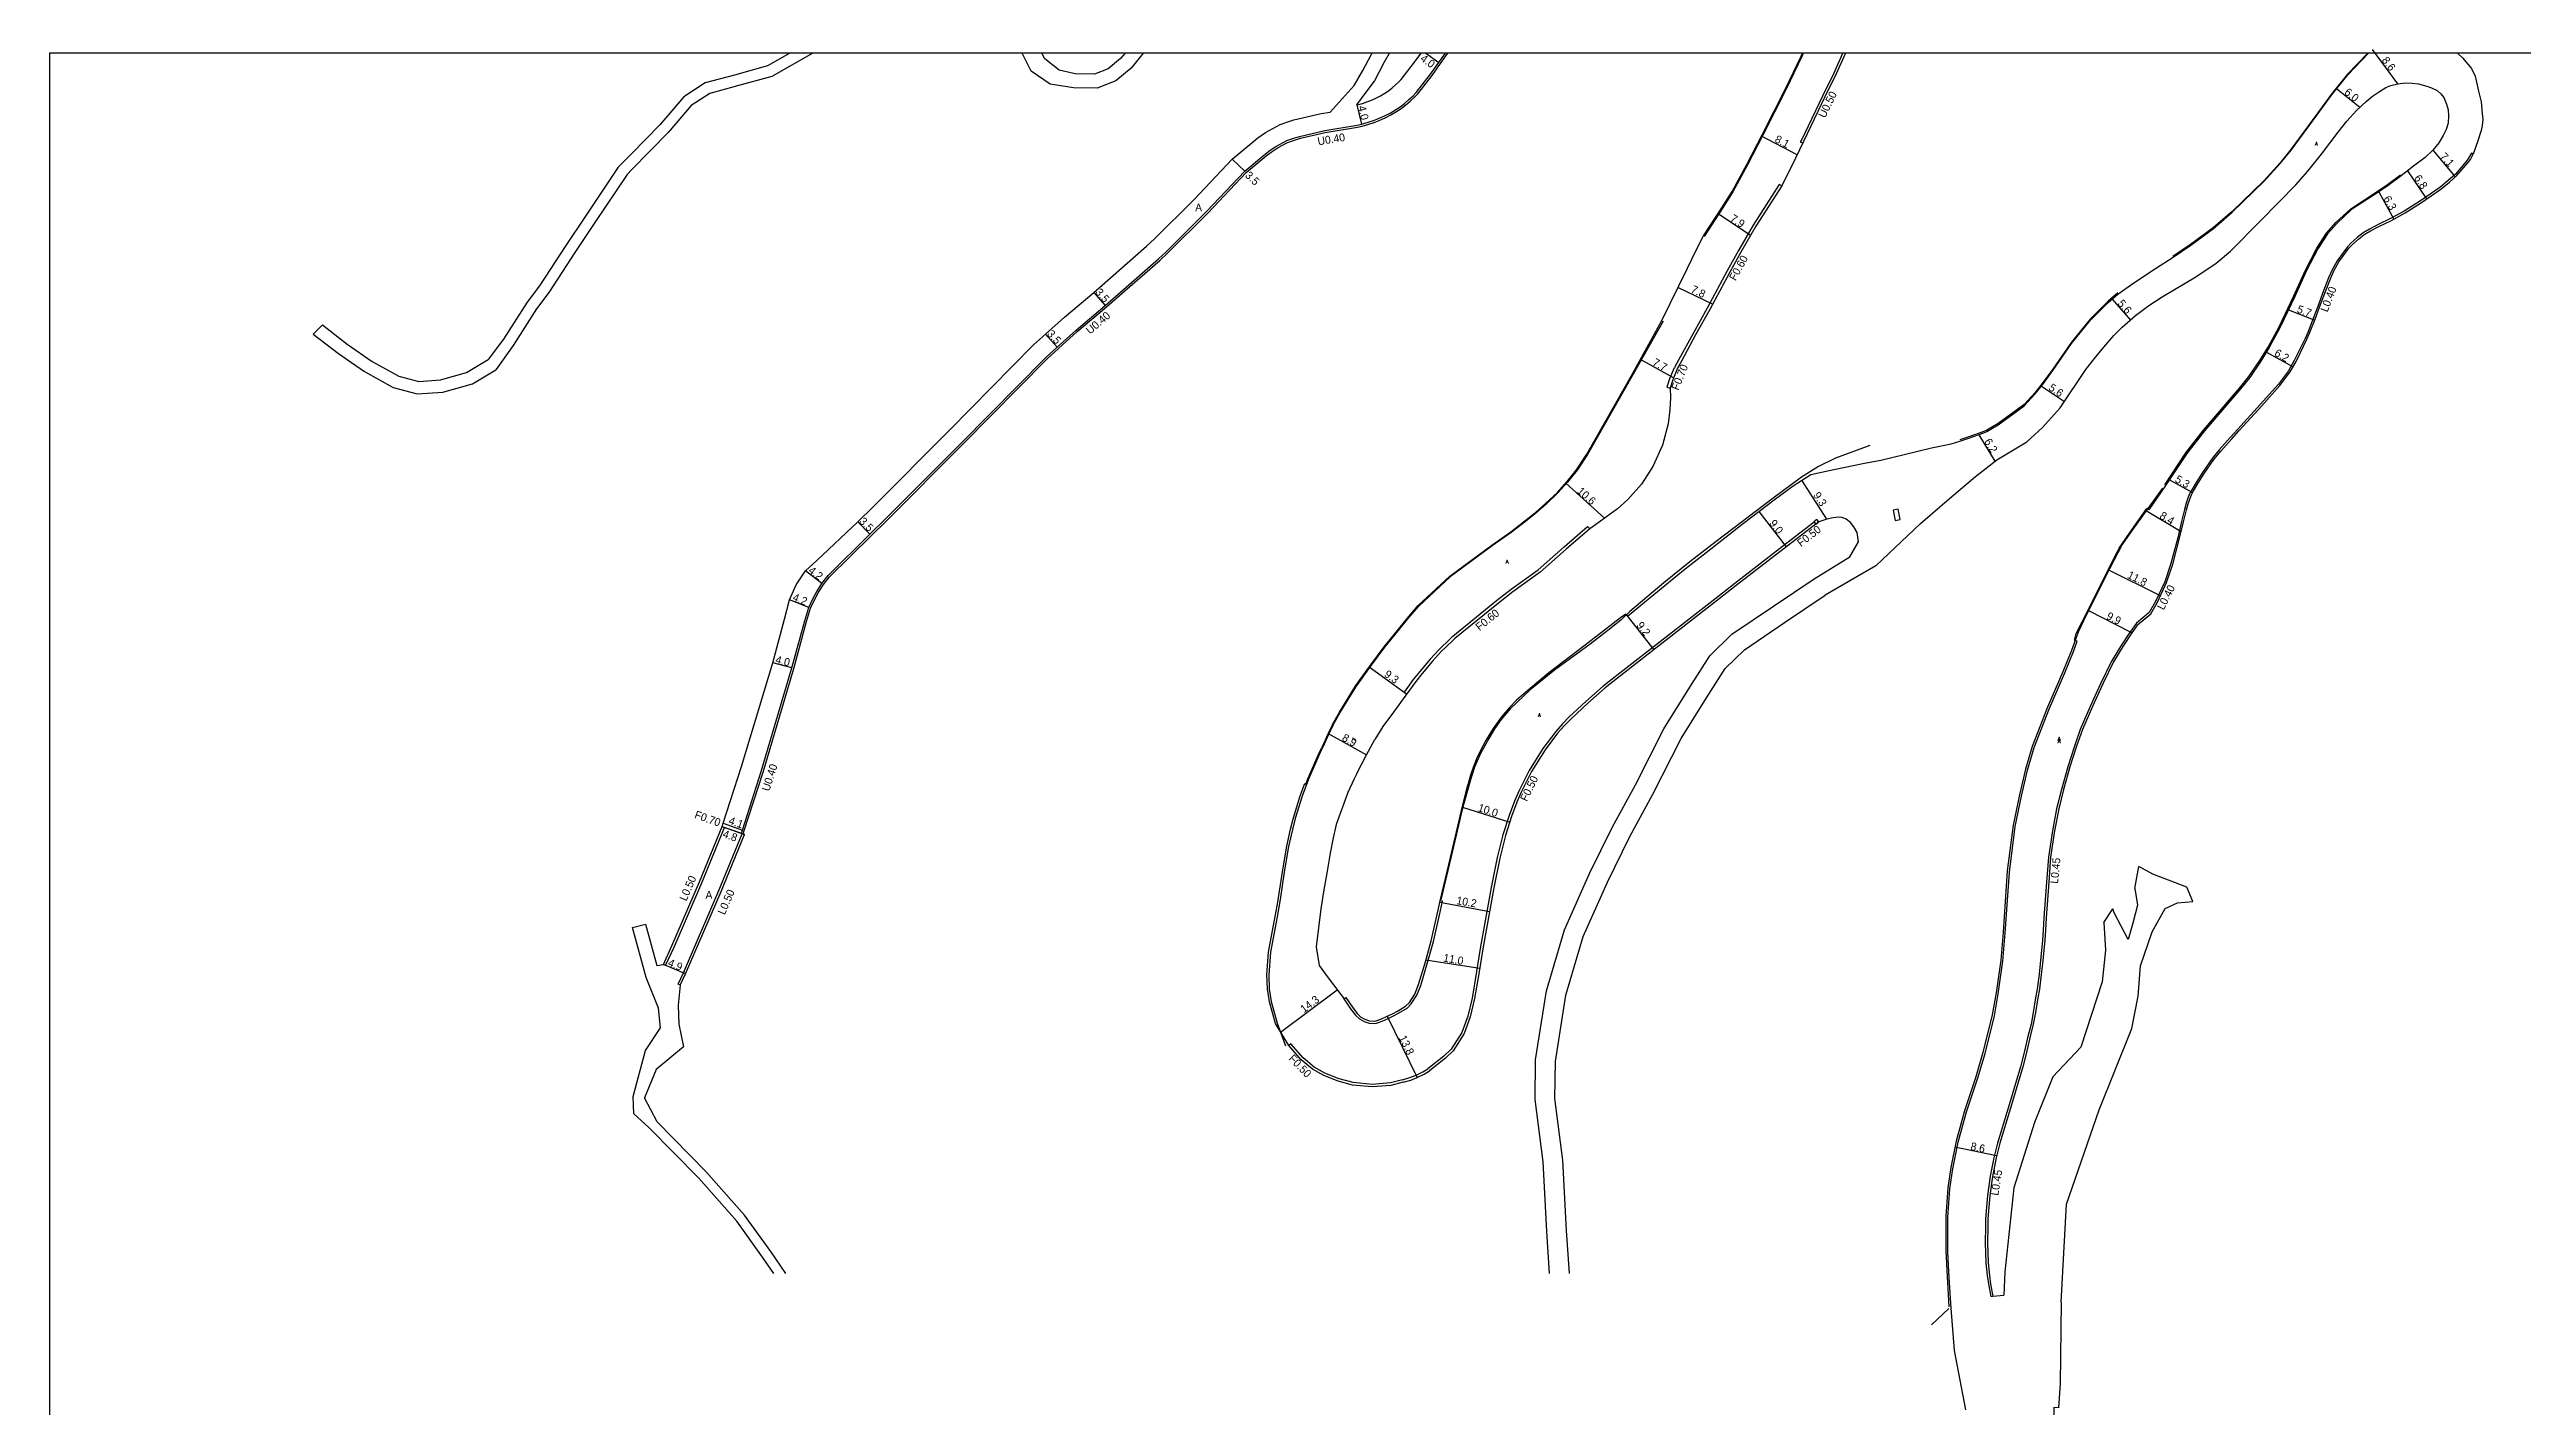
# Model space of a CAD drawing. Header units: metres. Extents: x -24000 to -20000, y -93000 to -89999.
# Drawn here: x -23200 to -22700.1, y -90273.6 to -89999.3 of the extents above; entities that cross this region are included whole.
import ezdxf

# ---------------------------------------------------------------- set-up
doc = ezdxf.new("R2010")
doc.units = ezdxf.units.M
doc.header["$LTSCALE"] = 2.5
for name, color, linetype in [('側溝・桝', 7, 'Continuous'), ('図郭', 7, 'Continuous'), ('幅員', 7, 'Continuous'), ('歩道・分離帯・安全施設', 7, 'Continuous'), ('舗装', 7, 'Continuous'), ('道路', 7, 'Continuous')]:
    doc.layers.add(name, color=color, linetype=linetype)
doc.styles.get("Standard").update_dxf_attribs({"font": ''})
doc.styles.add('YOKO_DECO', font='txt.shx', dxfattribs={"bigfont": 'extfont.shx'})
doc.styles.get('Standard').set_extended_font_data('@MS PGothic')

msp = doc.modelspace()

# ---------------------------------------------------------------- linework, layer by layer
at = {"layer": '側溝・桝', "flags": 128}
for points in [[(-23059.75, -90157.87), (-23059.53, -90157.19), (-23055.74, -90145.36), (-23049.51, -90124.39), (-23046.94, -90114.9), (-23046.14, -90112.24), (-23045.29, -90110.38), (-23044.59, -90109.12), (-23043.52, -90107.45), (-23042.3, -90105.86), (-23033.86, -90097.56), (-23030.79, -90094.53), (-23015.33, -90079.08), (-22998.32, -90061.8), (-22996.01, -90059.72), (-22992.22, -90056.3), (-22986.31, -90051.32), (-22982.59, -90048.07), (-22975.55, -90041.93), (-22973.99, -90040.47), (-22965.8, -90032.34), (-22958.08, -90024.16), (-22954.01, -90020.76), (-22953.03, -90020.03), (-22951.59, -90019.09), (-22949.86, -90018.15), (-22948.72, -90017.73), (-22947.12, -90017.22), (-22942.13, -90016.05), (-22935.56, -90014.98), (-22934.65, -90014.75), (-22933.31, -90014.38), (-22932.19, -90014.02), (-22931.16, -90013.62), (-22929.97, -90013.08), (-22928.81, -90012.48), (-22927.68, -90011.82), (-22926.75, -90011.19), (-22925.81, -90010.48), (-22924.91, -90009.72), (-22924.06, -90008.9), (-22923.4, -90008.23), (-22920.5, -90004.51), (-22918.79, -90002.14), (-22917.33, -90000)], [(-23075.44, -90184.44), (-23073.7, -90180.71), (-23068.13, -90167.72), (-23063.52, -90156.52)], [(-23072.92, -90188.23), (-23071.85, -90185.96), (-23064.69, -90169.32), (-23059.94, -90157.8)], [(-23063.99, -90156.36), (-23063.52, -90156.52), (-23060.13, -90157.73)], [(-23063.78, -90155.69), (-23059.91, -90157.06)], [(-23075.44, -90184.44), (-23075.9, -90184.25)], [(-23072.47, -90188.45), (-23072.92, -90188.23)]]:
    msp.add_lwpolyline(points, dxfattribs=at)
at = {"layer": '側溝・桝'}
for points in [[(-22845.56, -90018.19), (-22845.99, -90017.98), (-22845.83, -90017.65), (-22841.51, -90008.66), (-22839.24, -90003.97), (-22837.45, -90000)], [(-22710.03, -90020.47), (-22710.39, -90020.27), (-22710.95, -90021.28), (-22711.42, -90021.92), (-22713.64, -90024.48), (-22715.07, -90025.78), (-22716.79, -90027.21), (-22720.71, -90029.85), (-22724, -90031.95), (-22726.87, -90033.53), (-22729.13, -90034.59), (-22731.01, -90035.6), (-22732.28, -90036.35), (-22733.5, -90037.3), (-22734.67, -90038.36), (-22735.46, -90039.17), (-22736.61, -90040.71), (-22737.5, -90042.01), (-22738.55, -90043.84), (-22739.27, -90045.46), (-22740.28, -90048.05), (-22741.45, -90051.21), (-22742.38, -90053.67), (-22743.47, -90056.46), (-22744.01, -90057.67), (-22745.33, -90060.38), (-22746.19, -90062.13), (-22747.36, -90064.26), (-22749.42, -90066.92), (-22753.09, -90071.02), (-22757.62, -90076.06), (-22759.15, -90077.72), (-22761.35, -90080.19), (-22762.79, -90081.95), (-22764.75, -90084.78), (-22766.04, -90086.79), (-22766.74, -90087.94), (-22767.23, -90088.82), (-22767.65, -90089.79), (-22768.05, -90090.97), (-22768.41, -90092.24), (-22769.02, -90094.69), (-22769.77, -90097.97), (-22771.15, -90103.21), (-22772.39, -90106.89), (-22774.23, -90110.84), (-22775.53, -90113.08), (-22778.12, -90115.26), (-22779.51, -90117.18), (-22781.31, -90119.94), (-22783.21, -90123.03), (-22785.32, -90127.36), (-22786.13, -90129.15), (-22787.45, -90132.11), (-22789.45, -90136.75), (-22790.66, -90140.12), (-22792, -90144.27), (-22793.29, -90148.9), (-22794.26, -90152.76), (-22795.1, -90157.2), (-22795.91, -90162.56), (-22796.31, -90167.62), (-22796.82, -90174.79), (-22796.99, -90177.3), (-22797.11, -90179.34), (-22797.59, -90184.1), (-22797.8, -90186.23), (-22798.19, -90189.2), (-22798.51, -90191), (-22798.99, -90193.94), (-22799.42, -90196.3), (-22800.11, -90199.08), (-22800.92, -90202.59), (-22801.56, -90204.94), (-22803.08, -90210.1), (-22803.85, -90212.63), (-22806.17, -90220.39), (-22806.94, -90223.33), (-22807.68, -90227.06), (-22808.23, -90230.91), (-22808.62, -90235.65), (-22808.64, -90237.32), (-22808.68, -90240.46), (-22808.53, -90244.53), (-22808.27, -90247.11), (-22808.04, -90248.83), (-22807.55, -90251.36), (-22807.11, -90251.27)], [(-22849.82, -90026.87), (-22850.34, -90026.58), (-22855.59, -90034.77), (-22858.56, -90039.94), (-22860.84, -90044.03), (-22864.88, -90051.54), (-22867.73, -90056.7), (-22870.6, -90061.97), (-22871.39, -90063.45), (-22871.48, -90063.67), (-22871.55, -90063.64), (-22872.47, -90065.84), (-22873.04, -90067.55), (-22872.38, -90067.77)], [(-22843.27, -90094.82), (-22849.65, -90099.72), (-22859.32, -90107.23), (-22863.7, -90110.65), (-22875.56, -90119.88), (-22885.88, -90127.95), (-22889.39, -90131.06), (-22892.78, -90134.21), (-22894.14, -90135.57), (-22895.51, -90137.17), (-22898.09, -90140.56), (-22900.87, -90145), (-22902.99, -90149.19), (-22903.81, -90151.25), (-22904.93, -90154.15), (-22906.17, -90158.01), (-22907.33, -90162.62), (-22908.52, -90168.68), (-22910.76, -90181.01), (-22911.5, -90185.63), (-22912.42, -90191.04), (-22913.28, -90194.68), (-22914.5, -90197.97), (-22916.62, -90201.37), (-22918.1, -90202.8), (-22921.37, -90205.33)], [(-22916.87, -90118.43), (-22916.3, -90117.85), (-22907.46, -90110.67), (-22904.52, -90108.4), (-22899.02, -90104.44), (-22893.8, -90099.82), (-22889.05, -90095.68), (-22888.63, -90096.17)], [(-22916.87, -90118.43), (-22919.09, -90120.56), (-22920.88, -90122.52), (-22922.97, -90124.99), (-22924.32, -90126.64), (-22926.16, -90129.2), (-22925.64, -90129.58)], [(-22927.26, -90194.07), (-22925.56, -90193.05), (-22924.71, -90192.23), (-22923.58, -90190.45), (-22922.76, -90188.47), (-22921.39, -90183.84), (-22920.18, -90179.61), (-22919, -90174.26), (-22918.38, -90171.45), (-22918.85, -90171.35)], [(-22938.29, -90191.16), (-22938.34, -90191.2), (-22936.99, -90193.18), (-22935.99, -90194.49), (-22935.18, -90195.25), (-22934.25, -90195.76), (-22933.21, -90196.11), (-22932.06, -90196.16), (-22931.72, -90196.08)], [(-22931.72, -90196.08), (-22930.57, -90195.69), (-22929.4, -90195.15), (-22928.31, -90194.65), (-22927.26, -90194.07)], [(-22926.51, -90207.55), (-22928.92, -90208.2), (-22932.6, -90208.48), (-22936.46, -90208.11), (-22939.29, -90207.34), (-22942.17, -90206.2), (-22944.36, -90204.97), (-22946.56, -90203.12), (-22949.08, -90200.3), (-22949.47, -90200.65)], [(-22926.51, -90207.55), (-22924.99, -90207.1), (-22923.71, -90206.62), (-22922.34, -90205.94), (-22921.37, -90205.33)]]:
    msp.add_lwpolyline(points, dxfattribs=at)
for points in [[(-22842.71, -90094.28), (-22843.32, -90094.75), (-22842.95, -90095.23), (-22842.34, -90094.76)], [(-22826.9, -90094.47), (-22825.87, -90094.27), (-22826.27, -90092.21), (-22827.3, -90092.41)]]:
    msp.add_lwpolyline(points, close=True, dxfattribs=at)
at = {"layer": '図郭'}
msp.add_lwpolyline([(-23200, -90600), (-22400, -90600), (-22400, -90000), (-23200, -90000)], close=True, dxfattribs=at)
at = {"layer": '幅員', "flags": 128}
for points in [[(-22921.76, -90000), (-22919.12, -90001.91)], [(-22935.7, -90010.48), (-22934.75, -90014.36)], [(-22958.35, -90023.87), (-22960.9, -90021.47)], [(-22988.88, -90048.38), (-22986.57, -90051.01)], [(-22996.28, -90059.42), (-22998.62, -90056.82)], [(-23036.6, -90094.78), (-23034.14, -90097.27)], [(-23043.85, -90107.22), (-23047.18, -90104.66)], [(-23046.52, -90112.1), (-23050.41, -90110.52)], [(-23049.9, -90124.28), (-23053.78, -90123.29)], [(-23063.99, -90156.36), (-23059.47, -90157.97)], [(-23063.99, -90156.36), (-23060.13, -90157.73)], [(-23071.4, -90186.16), (-23075.9, -90184.25)]]:
    msp.add_lwpolyline(points, dxfattribs=at)
at = {"layer": '幅員'}
for points in [[(-22725.24, -90006.19), (-22730.4, -89999.27)], [(-22732.93, -90010.98), (-22737.65, -90007.2)], [(-22846.72, -90020.57), (-22853.91, -90016.83)], [(-22718.21, -90019.65), (-22713.65, -90025.04)], [(-22723.29, -90023.83), (-22719.46, -90029.5)], [(-22729.08, -90028.06), (-22726.06, -90033.55)], [(-22856.1, -90036.85), (-22862.69, -90032.51)], [(-22863.8, -90050.78), (-22870.8, -90047.41)], [(-22783.04, -90049.75), (-22779.34, -90053.99)], [(-22747.39, -90051.92), (-22742.07, -90054)], [(-22871.66, -90065.68), (-22878.38, -90061.96)], [(-22751.84, -90060.49), (-22746.45, -90063.46)], [(-22797.33, -90067.31), (-22792.65, -90070.44)], [(-22809.96, -90077.15), (-22806.75, -90082.53)], [(-22885.65, -90094.05), (-22893.49, -90086.94)], [(-22840.68, -90094.2), (-22845.72, -90086.35)], [(-22771.45, -90086.26), (-22766.78, -90088.86)], [(-22854.44, -90092.69), (-22848.94, -90099.84)], [(-22769.08, -90096.76), (-22776.27, -90092.5)], [(-22773.25, -90109.7), (-22783.79, -90104.44)], [(-22881.32, -90113.4), (-22875.67, -90120.63)], [(-22779.05, -90117.18), (-22787.88, -90112.66)], [(-22925.64, -90129.58), (-22933.22, -90124.12)], [(-22941.52, -90137.55), (-22933.73, -90141.86)], [(-22935.88, -90139.03), (-22936.56, -90138.46)], [(-22914.38, -90152.41), (-22904.81, -90155.48)], [(-22918.92, -90171.67), (-22908.87, -90173.5)], [(-22921.73, -90183.28), (-22910.87, -90185.02)], [(-22951.13, -90197.92), (-22939.66, -90189.36)], [(-22929.6, -90194.72), (-22923.5, -90207.1)], [(-22806.37, -90222.93), (-22814.81, -90221.2)]]:
    msp.add_lwpolyline(points, dxfattribs=at)
at = {"layer": '歩道・分離帯・安全施設'}
for points in [[(-22845.47, -90000), (-22845.77, -90000.67), (-22848.94, -90007.29), (-22853.63, -90016.61), (-22856.74, -90022.59), (-22859.71, -90028.03), (-22861.76, -90031.37), (-22865.5, -90037.06)], [(-22731.35, -90000), (-22735.44, -90004.24), (-22738.74, -90008.37), (-22741.65, -90012.33), (-22746.87, -90019.47), (-22749.08, -90022.22), (-22752.34, -90025.8), (-22758.78, -90032.02), (-22762.6, -90035.33), (-22767.15, -90038.68), (-22770.74, -90041.1)], [(-22772.4, -90087.26), (-22768.15, -90080.81), (-22764.57, -90076.22), (-22757.29, -90067.75), (-22755.39, -90065.41), (-22753.28, -90062.37), (-22751.46, -90059.42), (-22749.27, -90055.33), (-22746.32, -90049.11), (-22743.93, -90043.86), (-22741.67, -90039.44), (-22739.67, -90036.43), (-22737.77, -90034.27), (-22734.75, -90031.46), (-22729.21, -90027.86), (-22727.35, -90026.6), (-22724.7, -90024.65)], [(-22781.88, -90048.47), (-22783.81, -90050.14), (-22787.47, -90053.79), (-22791.23, -90058.47), (-22795.02, -90063.88), (-22797.14, -90066.79), (-22798.61, -90068.64), (-22800.83, -90071.02), (-22802.1, -90071.99), (-22806.07, -90074.88), (-22808.35, -90076.24), (-22808.93, -90076.51), (-22811.98, -90077.6), (-22813.84, -90078.17)], [(-22873.81, -90054.21), (-22879.86, -90064.92), (-22889.1, -90081.16), (-22891.19, -90084.3), (-22893.09, -90086.72), (-22895.07, -90088.9), (-22897.45, -90091.17), (-22899.53, -90092.99), (-22901.63, -90094.7), (-22904.51, -90096.9), (-22908.36, -90099.63), (-22916.82, -90105.88), (-22923.2, -90111.79)], [(-22832.03, -90079.31), (-22838.93, -90081.91), (-22842.35, -90083.55), (-22845.85, -90085.74), (-22851.57, -90090), (-22863.06, -90098.74), (-22868.39, -90102.85), (-22873.63, -90107.07), (-22880.52, -90112.92), (-22882.33, -90114.63), (-22884.99, -90116.72), (-22888.56, -90119.52), (-22890.31, -90120.76), (-22895.73, -90124.72), (-22900.64, -90128.71), (-22904.72, -90132.54), (-22906.62, -90134.82), (-22907.88, -90136.62), (-22909.04, -90138.59), (-22910.72, -90141.61), (-22911.91, -90144.35), (-22912.7, -90146.89), (-22914.43, -90152.94), (-22916.65, -90162.44), (-22918.73, -90171.19)], [(-22772.81, -90087.98), (-22778.97, -90096.46), (-22781.02, -90099.35), (-22784.42, -90105.95), (-22788.8, -90114.75), (-22789.9, -90117.05), (-22791.22, -90120.74), (-22793.01, -90125.11), (-22796.12, -90132.24), (-22799.21, -90140.15), (-22800.52, -90144.74), (-22801.78, -90149.96), (-22803.06, -90156.1), (-22804.21, -90165.31), (-22805.04, -90177.68), (-22805.55, -90183.36), (-22806.45, -90189.95), (-22807.24, -90194.4), (-22809.13, -90202.01), (-22810.6, -90206.97), (-22812.85, -90213.82), (-22814.55, -90219.93), (-22815.65, -90225.31), (-22816.25, -90229.36), (-22816.66, -90235.14), (-22816.66, -90242.14), (-22816.4, -90247.31), (-22816, -90253.46)], [(-22940.49, -90135.81), (-22939.05, -90133.3), (-22937.49, -90130.68), (-22935.8, -90127.96), (-22932.96, -90124.02), (-22930.05, -90120.11), (-22927.34, -90116.83), (-22925.41, -90114.39), (-22923.2, -90111.79)], [(-22940.49, -90135.81), (-22941.38, -90137.61), (-22942.65, -90140.42)], [(-22942.65, -90140.42), (-22943.12, -90141.41), (-22945.47, -90146.75), (-22946.79, -90150.24), (-22948.18, -90154.7), (-22948.74, -90156.98), (-22949.5, -90160.4), (-22950.37, -90165.57), (-22951.23, -90171.13), (-22951.83, -90174.58), (-22953.18, -90181.77), (-22953.53, -90186.32), (-22953.41, -90189.14), (-22953.03, -90191.73), (-22951.79, -90196.08), (-22950.12, -90200.71)], [(-22819.53, -90257.07), (-22816.05, -90253.81)]]:
    msp.add_lwpolyline(points, dxfattribs=at)
at = {"layer": '道路', "flags": 128}
for points in [[(-23045.65, -90000), (-23053.95, -90004.71), (-23060.91, -90006.65), (-23066.5, -90008.17), (-23070.25, -90010.57), (-23074.92, -90016.04), (-23082.28, -90023.57)], [(-23050.31, -90000), (-23054.84, -90002.57), (-23061.54, -90004.44), (-23067.45, -90006.04), (-23071.78, -90008.82), (-23076.62, -90014.49), (-23082.28, -90020.28)], [(-23072.47, -90188.45), (-23071.4, -90186.16), (-23064.23, -90169.52), (-23059.47, -90157.97), (-23059.75, -90157.87), (-23059.94, -90157.8), (-23060.13, -90157.73), (-23059.91, -90157.06), (-23056.13, -90145.24), (-23049.9, -90124.28), (-23047.32, -90114.79), (-23046.52, -90112.1), (-23045.63, -90110.17), (-23044.9, -90108.85), (-23043.85, -90107.22), (-23042.6, -90105.6), (-23034.14, -90097.27), (-23031.07, -90094.24), (-23015.61, -90078.8), (-22998.6, -90061.51), (-22996.28, -90059.42), (-22992.48, -90056), (-22986.57, -90051.01), (-22982.85, -90047.77), (-22975.77, -90041.59), (-22974.32, -90040.24), (-22966.08, -90032.06), (-22958.35, -90023.87), (-22954.48, -90020.63), (-22953.21, -90019.65), (-22952.11, -90018.91), (-22949.84, -90017.69), (-22948.47, -90017.19), (-22947.32, -90016.86), (-22942.21, -90015.66), (-22935.64, -90014.58), (-22934.75, -90014.36), (-22933.42, -90014), (-22932.33, -90013.65), (-22931.31, -90013.25), (-22930.14, -90012.72), (-22929, -90012.13), (-22927.9, -90011.48), (-22926.98, -90010.87), (-22926.06, -90010.17), (-22925.18, -90009.42), (-22924.34, -90008.62), (-22923.7, -90007.96), (-22920.83, -90004.27), (-22919.12, -90001.91), (-22917.81, -90000)], [(-22978.87, -90000), (-22981.31, -90003.05), (-22984.41, -90005.6), (-22988.19, -90007.13), (-22993.01, -90007.03), (-22997.68, -90006.31), (-23001.55, -90003.69), (-23003.33, -90000)], [(-22982.57, -90000), (-22983.46, -90001.11), (-22985.96, -90003.17), (-22988.74, -90004.29), (-22992.65, -90004.21), (-22995.9, -90003.48), (-22998.79, -90001.17), (-22999.41, -90000)], [(-22935.7, -90010.48), (-22935.54, -90010.44), (-22934.57, -90010.17), (-22933.67, -90009.88), (-22932.86, -90009.56), (-22931.89, -90009.12), (-22930.94, -90008.63), (-22930.02, -90008.09), (-22929.3, -90007.61), (-22928.57, -90007.05), (-22927.86, -90006.45), (-22927.16, -90005.78), (-22926.73, -90005.33), (-22924.03, -90001.87), (-22922.68, -90000)], [(-23075.9, -90184.25), (-23074.16, -90180.5), (-23068.6, -90167.53), (-23063.99, -90156.36), (-23063.78, -90155.69), (-23060.11, -90144.19), (-23053.78, -90123.29), (-23051.43, -90114.43), (-23050.41, -90110.52), (-23049.03, -90107.51), (-23047.18, -90104.66), (-23044.85, -90102.61), (-23036.6, -90094.78), (-23033.48, -90091.7), (-23018.02, -90076.26), (-23001.05, -90059.01), (-22998.62, -90056.82), (-22994.83, -90053.41), (-22988.88, -90048.38), (-22985.48, -90045.41), (-22978.2, -90039.07), (-22976.58, -90037.55), (-22968.59, -90029.62), (-22960.9, -90021.47), (-22955.73, -90017.12), (-22954.2, -90016.06), (-22951.24, -90014.47), (-22949.65, -90013.88), (-22948.44, -90013.53), (-22942.9, -90012.22), (-22941.11, -90011.93)], [(-23082.28, -90020.28), (-23085, -90023.07), (-23091.67, -90032.96), (-23095.6, -90038.89), (-23100.96, -90047.07), (-23103.44, -90050.36), (-23108.19, -90057.83), (-23111.33, -90061.96)], [(-23082.28, -90023.57), (-23083.21, -90024.53), (-23089.76, -90034.24), (-23093.66, -90040.13), (-23099.07, -90048.38), (-23101.55, -90051.68), (-23106.29, -90059.12), (-23109.79, -90064.04)], [(-23146.66, -90056.81), (-23144.82, -90054.93)], [(-23144.82, -90054.93), (-23139.79, -90058.82), (-23134.75, -90062.33), (-23129.35, -90065.29), (-23125.35, -90066.39), (-23120.98, -90066.09), (-23115.69, -90064.58), (-23111.33, -90061.96)], [(-23146.66, -90056.81), (-23141.57, -90060.74), (-23136.34, -90064.39), (-23130.49, -90067.59), (-23125.66, -90068.92), (-23120.47, -90068.57), (-23114.49, -90066.86), (-23109.79, -90064.04)], [(-22830.76, -90103.65), (-22841.01, -90109.58)], [(-22896.75, -90246.69), (-22897.33, -90238.24), (-22898.04, -90224.17), (-22899.66, -90211.55), (-22899.56, -90203.53), (-22897.38, -90189.58), (-22893.74, -90177.21), (-22888.65, -90165.88), (-22884.08, -90156.52), (-22879.38, -90147.95), (-22873.64, -90136.62), (-22868.41, -90128.19), (-22864.36, -90121.86), (-22859.9, -90117.5), (-22851.51, -90111.82), (-22843.25, -90106.26)], [(-22892.74, -90246.69), (-22893.34, -90238.02), (-22894.05, -90223.82), (-22895.66, -90211.32), (-22895.56, -90203.87), (-22893.47, -90190.46), (-22889.98, -90178.59), (-22885.03, -90167.57), (-22880.53, -90158.37), (-22875.84, -90149.82), (-22870.15, -90138.58), (-22865.03, -90130.33), (-22861.23, -90124.4), (-22857.36, -90120.61), (-22849.24, -90115.11), (-22841.01, -90109.58)], [(-22778.42, -90168.85), (-22777.62, -90164.41)], [(-22767.89, -90168.62), (-22774.76, -90165.99), (-22777.62, -90164.41)], [(-22778.42, -90168.85), (-22777.91, -90172.25), (-22778.84, -90175.9), (-22779.77, -90179.17), (-22782.61, -90173.8), (-22782.87, -90173.01)], [(-22766.71, -90171.51), (-22767.89, -90168.62)], [(-22793.33, -90252.48), (-22792.25, -90232.7), (-22785.65, -90213.65), (-22779.07, -90197.21), (-22777.74, -90190.68), (-22777.32, -90184.54), (-22774.94, -90177.62), (-22772.31, -90172.93), (-22769.83, -90171.76), (-22766.71, -90171.51)], [(-22784.7, -90175.75), (-22782.87, -90173.01)], [(-23082.16, -90176.77), (-23079.51, -90176.09)], [(-23081.97, -90210.91), (-23079.5, -90201.65), (-23076.49, -90197.04), (-23076.9, -90193.1), (-23079.37, -90186.9), (-23082.16, -90176.77)], [(-23079.51, -90176.09), (-23077.25, -90184.48), (-23075.9, -90184.25)], [(-22784.7, -90175.75), (-22784.34, -90181.37), (-22785.02, -90187.77), (-22789.38, -90200.95), (-22795, -90206.94), (-22798.69, -90216.21), (-22802.92, -90229.39), (-22804.69, -90246.37), (-22804.91, -90251.11)], [(-23072.47, -90188.45), (-23072.92, -90192.47), (-23072.77, -90196.28), (-23071.84, -90200.88), (-23077.34, -90205.5), (-23079.69, -90211.17)], [(-23053.56, -90246.68), (-23055.83, -90243.4), (-23061.05, -90236.15), (-23068.74, -90227.47), (-23078.81, -90217.21), (-23081.87, -90214.42), (-23081.97, -90210.91)], [(-23051.12, -90246.68), (-23054.2, -90242.24), (-23059.49, -90234.9), (-23067.28, -90226.11), (-23077.17, -90216.02), (-23079.69, -90211.17)]]:
    msp.add_lwpolyline(points, dxfattribs=at)
at = {"layer": '道路'}
for points in [[(-22941.11, -90011.93), (-22936.28, -90006.55), (-22934.49, -90003.54), (-22932.83, -90000.34), (-22932.63, -90000)], [(-22935.7, -90010.48), (-22933.83, -90007.93), (-22932.12, -90005.66), (-22930.09, -90001.75), (-22929.11, -90000)], [(-22923.31, -90111.69), (-22916.91, -90105.76), (-22908.44, -90099.51), (-22904.59, -90096.78), (-22901.72, -90094.58), (-22899.62, -90092.88), (-22897.55, -90091.07), (-22895.17, -90088.8), (-22893.21, -90086.63), (-22891.31, -90084.22), (-22889.23, -90081.08), (-22879.98, -90064.85), (-22874.02, -90054.09), (-22868.89, -90043.46), (-22867.12, -90039.82), (-22865.63, -90036.98), (-22861.89, -90031.29), (-22859.84, -90027.96), (-22856.87, -90022.52), (-22853.77, -90016.54), (-22849.07, -90007.23), (-22845.91, -90000.61), (-22845.63, -90000)], [(-22836.92, -90000), (-22838.8, -90004.17), (-22841.08, -90008.87), (-22845.4, -90017.86), (-22847.04, -90021.23), (-22849.82, -90026.87), (-22855.06, -90035.02), (-22858.05, -90040.23), (-22860.32, -90044.31), (-22864.37, -90051.83), (-22867.22, -90056.98), (-22870.08, -90062.25), (-22870.86, -90063.7), (-22871.82, -90066.08), (-22872.38, -90067.77), (-22872.32, -90069.61), (-22872.42, -90072.09), (-22872.79, -90074.93), (-22873.95, -90079.28), (-22875.89, -90083.61), (-22878.19, -90087.15), (-22880.94, -90090.27), (-22883, -90092.11), (-22885.23, -90093.75), (-22888.63, -90096.17), (-22893.37, -90100.29), (-22898.62, -90104.94), (-22904.14, -90108.91), (-22907.05, -90111.17), (-22915.87, -90118.33), (-22916.43, -90118.89)], [(-22881.32, -90113.4), (-22881, -90113.8), (-22876.38, -90110.06), (-22869.31, -90104.25), (-22865.1, -90100.94), (-22857.52, -90095.05), (-22851.1, -90090.13), (-22847.51, -90087.5), (-22843.93, -90085.2), (-22839.3, -90084.15), (-22833.08, -90082.88), (-22829.81, -90082.33), (-22825.03, -90081.12), (-22819.52, -90079.77), (-22815.56, -90078.97), (-22813.84, -90078.45), (-22811.98, -90077.88), (-22808.93, -90076.78), (-22808.34, -90076.51), (-22806.07, -90075.16), (-22802.1, -90072.27), (-22800.83, -90071.29), (-22798.6, -90068.91), (-22797.13, -90067.06), (-22795.02, -90064.15), (-22791.22, -90058.74), (-22787.47, -90054.06), (-22783.81, -90050.41), (-22781.88, -90048.75), (-22778.82, -90046.55), (-22774.24, -90043.52), (-22770.69, -90041.23), (-22767.1, -90038.81), (-22762.55, -90035.45), (-22758.73, -90032.15), (-22752.29, -90025.93), (-22749.03, -90022.35), (-22746.82, -90019.6), (-22741.6, -90012.46), (-22738.69, -90008.49), (-22735.39, -90004.37), (-22731.17, -90000)], [(-22713.2, -90000), (-22712.19, -90000.99), (-22710.34, -90003.12), (-22709.63, -90004.66), (-22708.93, -90007.69), (-22708.45, -90009.86), (-22708.23, -90012.2), (-22708.06, -90013.44), (-22708.2, -90014.62), (-22708.39, -90015.66), (-22709.1, -90017.73), (-22710.03, -90020.47)], [(-22821.76, -90095.13), (-22815.93, -90090.06), (-22810.62, -90085.57), (-22806.36, -90082.22), (-22800.29, -90078.61), (-22797.07, -90075.67), (-22793.52, -90071.75), (-22788.32, -90063.97), (-22786.56, -90061.75), (-22784.7, -90059.47), (-22782.65, -90057.11), (-22780.96, -90055.4), (-22778.27, -90053.05), (-22775.62, -90051.02), (-22772.91, -90049.28), (-22766.11, -90045.22), (-22761.96, -90042.48), (-22759.09, -90040.07), (-22752.96, -90033.88), (-22745.9, -90026.64), (-22743.44, -90023.85), (-22740.71, -90020.41), (-22737.35, -90016.02), (-22735.55, -90013.76), (-22733.64, -90011.61), (-22731.65, -90009.82), (-22730.37, -90008.71), (-22728.99, -90007.79), (-22727.68, -90006.95), (-22726.68, -90006.53), (-22725.24, -90006.19), (-22723.79, -90006), (-22722.34, -90006.07), (-22721.07, -90006.25), (-22719.38, -90006.68), (-22718.46, -90007), (-22717.33, -90007.6), (-22716.56, -90008.24), (-22715.98, -90009.01), (-22715.4, -90010.3), (-22715.08, -90011.51), (-22715.03, -90012.68), (-22715.12, -90014.15), (-22715.48, -90015.48), (-22716.08, -90016.68), (-22716.99, -90018.14), (-22718.21, -90019.65), (-22719.77, -90021.1), (-22722.09, -90022.87), (-22724.56, -90024.84), (-22727.21, -90026.79), (-22729.08, -90028.06), (-22734.61, -90031.64), (-22737.6, -90034.44), (-22739.48, -90036.57), (-22741.46, -90039.56), (-22743.72, -90043.96), (-22746.11, -90049.22), (-22749.06, -90055.44), (-22751.26, -90059.54), (-22753.08, -90062.5), (-22755.2, -90065.56), (-22757.1, -90067.9), (-22764.38, -90076.37), (-22767.95, -90080.95), (-22772.2, -90087.39), (-22775.59, -90092.35), (-22775.98, -90092.09)], [(-22777.86, -90115.57), (-22775.21, -90113.35), (-22773.87, -90111.02), (-22772.01, -90107.04), (-22770.76, -90103.33), (-22769.38, -90098.07), (-22768.62, -90094.79), (-22768.01, -90092.35), (-22767.66, -90091.1), (-22767.25, -90089.95), (-22766.86, -90089), (-22766.38, -90088.14), (-22765.7, -90087), (-22764.41, -90085), (-22762.46, -90082.19), (-22761.04, -90080.46), (-22758.85, -90078), (-22757.32, -90076.33), (-22752.79, -90071.3), (-22749.11, -90067.18), (-22747.01, -90064.47), (-22745.83, -90062.32), (-22744.96, -90060.56), (-22743.64, -90057.84), (-22743.09, -90056.61), (-22742, -90053.82), (-22741.07, -90051.35), (-22739.89, -90048.2), (-22738.9, -90045.62), (-22738.19, -90044.02), (-22737.16, -90042.23), (-22736.28, -90040.95), (-22735.15, -90039.44), (-22734.38, -90038.66), (-22733.24, -90037.61), (-22732.05, -90036.69), (-22730.81, -90035.96), (-22728.95, -90034.96), (-22726.69, -90033.89), (-22723.79, -90032.3), (-22720.48, -90030.19), (-22716.55, -90027.54), (-22714.81, -90026.09), (-22713.34, -90024.77), (-22711.1, -90022.17), (-22710.6, -90021.5), (-22710.03, -90020.47)], [(-22834.56, -90096.94), (-22835.22, -90095.77), (-22835.93, -90094.88), (-22836.78, -90094.23), (-22837.59, -90093.9), (-22838.42, -90093.8), (-22839.44, -90093.92), (-22840.68, -90094.2), (-22841.52, -90094.47), (-22842.34, -90094.76), (-22849.33, -90100.14), (-22859, -90107.64), (-22863.38, -90111.06), (-22875.24, -90120.29), (-22885.54, -90128.35), (-22889.04, -90131.45), (-22892.41, -90134.58), (-22893.75, -90135.93), (-22895.11, -90137.5), (-22897.66, -90140.86), (-22900.41, -90145.26), (-22902.52, -90149.41), (-22903.33, -90151.44), (-22904.44, -90154.33), (-22905.67, -90158.15), (-22906.83, -90162.73), (-22908.01, -90168.78), (-22910.24, -90181.1), (-22910.98, -90185.71), (-22911.91, -90191.14), (-22912.78, -90194.83), (-22914.03, -90198.2), (-22916.21, -90201.7), (-22917.76, -90203.2), (-22921.05, -90205.74)], [(-22790.63, -90118.69), (-22790.26, -90117.31), (-22787.78, -90112.46), (-22785.21, -90107.27), (-22781.94, -90100.73), (-22781.61, -90100.07), (-22779.51, -90097.05), (-22775.98, -90092.09)], [(-22843.25, -90106.26), (-22836.06, -90101.86), (-22834.27, -90098.79), (-22834.56, -90096.94)], [(-22821.76, -90095.13), (-22830.76, -90103.65)], [(-22940.63, -90135.75), (-22939.18, -90133.22), (-22937.62, -90130.61), (-22935.92, -90127.88), (-22933.08, -90123.93), (-22930.16, -90120.02), (-22927.46, -90116.73), (-22925.52, -90114.29), (-22923.31, -90111.69)], [(-22881.32, -90113.4), (-22882.42, -90114.16), (-22889.84, -90119.88), (-22896.92, -90125.29), (-22901.07, -90128.78), (-22903.44, -90130.8), (-22904.87, -90132.27), (-22906.46, -90134.16), (-22908.12, -90136.56), (-22909.04, -90137.95), (-22909.6, -90138.94), (-22910.16, -90139.98), (-22911.38, -90142.36), (-22912.2, -90144.4), (-22912.75, -90145.98), (-22913.25, -90147.96)], [(-22916.43, -90118.89), (-22918.63, -90121), (-22920.4, -90122.94), (-22922.48, -90125.4), (-22923.81, -90127.03), (-22925.83, -90129.83), (-22928.3, -90133.21), (-22930.47, -90136.13), (-22932.06, -90138.76)], [(-22812.59, -90274.3), (-22814.9, -90262.29), (-22815.58, -90253.74), (-22815.98, -90247.59), (-22816.25, -90242.41), (-22816.24, -90235.39), (-22815.83, -90229.6), (-22815.23, -90225.55), (-22814.13, -90220.16), (-22812.43, -90214.04), (-22810.17, -90207.19), (-22808.7, -90202.23), (-22806.82, -90194.63), (-22806.03, -90190.19), (-22805.13, -90183.6), (-22804.62, -90177.93), (-22803.79, -90165.56), (-22802.64, -90156.34), (-22801.36, -90150.19), (-22800.1, -90144.97), (-22798.78, -90140.36), (-22795.69, -90132.45), (-22792.58, -90125.31), (-22790.8, -90120.96), (-22790.06, -90118.9), (-22790.63, -90118.69)], [(-22777.86, -90115.57), (-22779.05, -90117.18), (-22780.85, -90119.95), (-22782.75, -90123.03), (-22784.86, -90127.37), (-22785.67, -90129.15), (-22786.98, -90132.11), (-22788.99, -90136.76), (-22790.2, -90140.12), (-22791.54, -90144.27), (-22792.83, -90148.9), (-22793.8, -90152.77), (-22794.64, -90157.21), (-22795.45, -90162.56), (-22795.85, -90167.62), (-22796.36, -90174.8), (-22796.52, -90177.3), (-22796.65, -90179.35), (-22797.13, -90184.1), (-22797.34, -90186.24), (-22797.73, -90189.21), (-22798.05, -90191.01), (-22798.53, -90193.94), (-22798.96, -90196.31), (-22799.65, -90199.09), (-22800.46, -90202.59), (-22801.1, -90204.95), (-22802.62, -90210.1), (-22803.39, -90212.63), (-22805.71, -90220.39), (-22806.47, -90223.33), (-22807.22, -90227.07), (-22807.77, -90230.91), (-22808.16, -90235.66), (-22808.18, -90237.32), (-22808.22, -90240.47), (-22808.07, -90244.54), (-22807.81, -90247.11), (-22807.58, -90248.84), (-22807.11, -90251.27), (-22804.91, -90251.11)], [(-22940.63, -90135.75), (-22941.52, -90137.55), (-22942.78, -90140.35)], [(-22935.71, -90145.62), (-22933.73, -90141.86), (-22932.06, -90138.76)], [(-22926.37, -90208.05), (-22928.83, -90208.72), (-22932.6, -90209), (-22936.56, -90208.62), (-22939.45, -90207.83), (-22942.39, -90206.67), (-22944.65, -90205.4), (-22946.93, -90203.49), (-22949.47, -90200.65), (-22952.14, -90196.2), (-22953.38, -90191.81), (-22953.75, -90189.16), (-22953.89, -90186.31), (-22953.55, -90181.72), (-22952.19, -90174.51), (-22951.72, -90172.07), (-22950.73, -90165.51), (-22949.86, -90160.33), (-22949.1, -90156.9), (-22948.54, -90154.6), (-22947.14, -90150.13), (-22946.21, -90147.68), (-22946.01, -90147.76), (-22945.6, -90146.69), (-22943.25, -90141.35), (-22942.78, -90140.35)], [(-22935.71, -90145.62), (-22936.26, -90146.74), (-22937.52, -90149.51), (-22939.87, -90155.96), (-22940.48, -90158.62), (-22941.07, -90161.71), (-22941.73, -90165.4), (-22942.47, -90169.59), (-22942.99, -90172.99), (-22943.91, -90180.66), (-22943.35, -90184.46), (-22941.68, -90186.65), (-22938.95, -90190.31), (-22938.29, -90191.16), (-22937.95, -90190.93), (-22936.6, -90192.9), (-22935.63, -90194.17), (-22934.9, -90194.86), (-22934.06, -90195.32), (-22933.13, -90195.63), (-22932.13, -90195.68), (-22931.83, -90195.61)], [(-22927.51, -90193.66), (-22925.86, -90192.66), (-22925.08, -90191.92), (-22924.01, -90190.22), (-22923.21, -90188.31), (-22921.85, -90183.71), (-22920.65, -90179.49), (-22919.47, -90174.15), (-22918.85, -90171.35), (-22916.77, -90162.6), (-22914.55, -90153.09), (-22913.25, -90147.96)], [(-22931.83, -90195.61), (-22930.75, -90195.24), (-22929.6, -90194.72), (-22928.53, -90194.22), (-22927.51, -90193.66)], [(-22926.37, -90208.05), (-22924.82, -90207.6), (-22923.5, -90207.1), (-22922.08, -90206.4), (-22921.05, -90205.74)], [(-22793.33, -90252.48), (-22793.55, -90268.97), (-22793.86, -90273.86), (-22794.79, -90273.79), (-22794.89, -90278.31), (-22794.29, -90282.18), (-22792.37, -90285.71), (-22791.26, -90291.48), (-22797.79, -90300.72), (-22797.96, -90302.14)]]:
    msp.add_lwpolyline(points, dxfattribs=at)

# ---------------------------------------------------------------- texts
at = {"layer": '側溝・桝'}
for s, rotation, p in [('U0.50', 64, (-22841.05, -90013.27)), ('U0.40', 9.3024, (-22943.51, -90018.66)), ('F0.60', 61, (-22859.15, -90046.15)), ('L0.40', 69, (-22739.49, -90052.48)), ('U0.40', 40.1788, (-22989.65, -90056.94)), ('F0.70', 68, (-22870.71, -90068.3)), ('F0.50', 38, (-22845.92, -90099.9)), ('L0.40', 63, (-22772.61, -90112.71)), ('F0.60', 39, (-22910.9, -90116.88)), ('U0.40', 72.2375, (-23054.5, -90149.35)), ('F0.50', 64, (-22901.33, -90151.42)), ('F0.70', 340.3973, (-23069.73, -90154.6)), ('L0.45', 84.4065, (-22793.97, -90167.97)), ('L0.50', 66.7995, (-23071.25, -90171.55)), ('L0.50', 66.7001, (-23063.5, -90174.33)), ('F0.50', 314, (-22949.61, -90203.39)), ('L0.45', 81, (-22806.04, -90231.05))]:
    msp.add_text(s, height=1.6, rotation=rotation, dxfattribs=at).set_placement(p)
at = {"layer": '幅員'}
for s, rotation, p in [('4.0', 324.2186, (-22923.02, -90001.43)), ('8.6', 307, (-22728.61, -90001.48)), ('6.0', 321, (-22736.23, -90008.17)), ('4.0', 283.7999, (-22935.51, -90010.84)), ('8.1', 333, (-22851.36, -90017.93)), ('3.5', 316.6405, (-22958.43, -90024.9)), ('6.8', 304, (-22722.08, -90025.28)), ('7.1', 312, (-22716.86, -90021.02)), ('6.3', 299, (-22728.24, -90029.41)), ('7.9', 327, (-22860.39, -90033.83)), ('3.5', 311.1079, (-22988.7, -90048.42)), ('7.8', 334, (-22868.34, -90048.3)), ('5.6', 311, (-22782.03, -90050.71)), ('5.7', 339, (-22745.8, -90052.38)), ('3.5', 312.0154, (-22998.45, -90056.86)), ('6.2', 331, (-22750.37, -90061.11)), ('7.7', 331, (-22876.08, -90063)), ('5.6', 326, (-22796, -90068.02)), ('6.2', 301, (-22808.96, -90078.51)), ('10.6', 318, (-22891.32, -90088.75)), ('9.3', 303, (-22843.53, -90089.37)), ('5.3', 331, (-22770.45, -90086.63)), ('3.5', 314.5639, (-23036.42, -90094.81)), ('9.0', 308, (-22852.43, -90095.1)), ('8.4', 329, (-22773.57, -90093.96)), ('4.2', 322.4709, (-23046.72, -90104.89)), ('11.8', 333, (-22780.1, -90106.02)), ('4.2', 337.9647, (-23049.91, -90110.61)), ('9.2', 308, (-22879.29, -90115.73)), ('9.9', 333, (-22784.33, -90114.32)), ('4.0', 345.7339, (-23053.36, -90123.3)), ('9.3', 324.2398, (-22930.32, -90125.9)), ('8.9', 331, (-22938.85, -90138.89)), ('4.1', 340.3972, (-23062.83, -90155.8)), ('10.0', 342, (-22911.36, -90153.21)), ('4.8', 340.3972, (-23064.03, -90158.48)), ('10.2', 350, (-22915.66, -90172.03)), ('4.9', 336.9439, (-23075.13, -90184.47)), ('11.0', 350, (-22918.32, -90183.62)), ('14.3', 37, (-22946.39, -90194.11)), ('13.8', 296, (-22927.26, -90199.05)), ('8.6', 348, (-22811.75, -90221.71))]:
    msp.add_text(s, height=1.6, rotation=rotation, dxfattribs=at).set_placement(p)
at = {"layer": '舗装', "style": 'YOKO_DECO'}
for p in [(-22742.02, -90018.69, 1159.67), (-22905.6, -90103.19, 1134.44), (-22899.1, -90134.2, 1147.23), (-22794.02, -90139.48, 1175.19), (-22794, -90138.99, 1175.11)]:
    msp.add_text('A', height=0.75, dxfattribs=at).set_placement(p)
at = {"layer": '舗装'}
for p in [(-22968.4, -90032.02), (-23067.38, -90170.97)]:
    msp.add_text('A', height=1.6, dxfattribs=at).set_placement(p)

doc.saveas('drawing.dxf')
